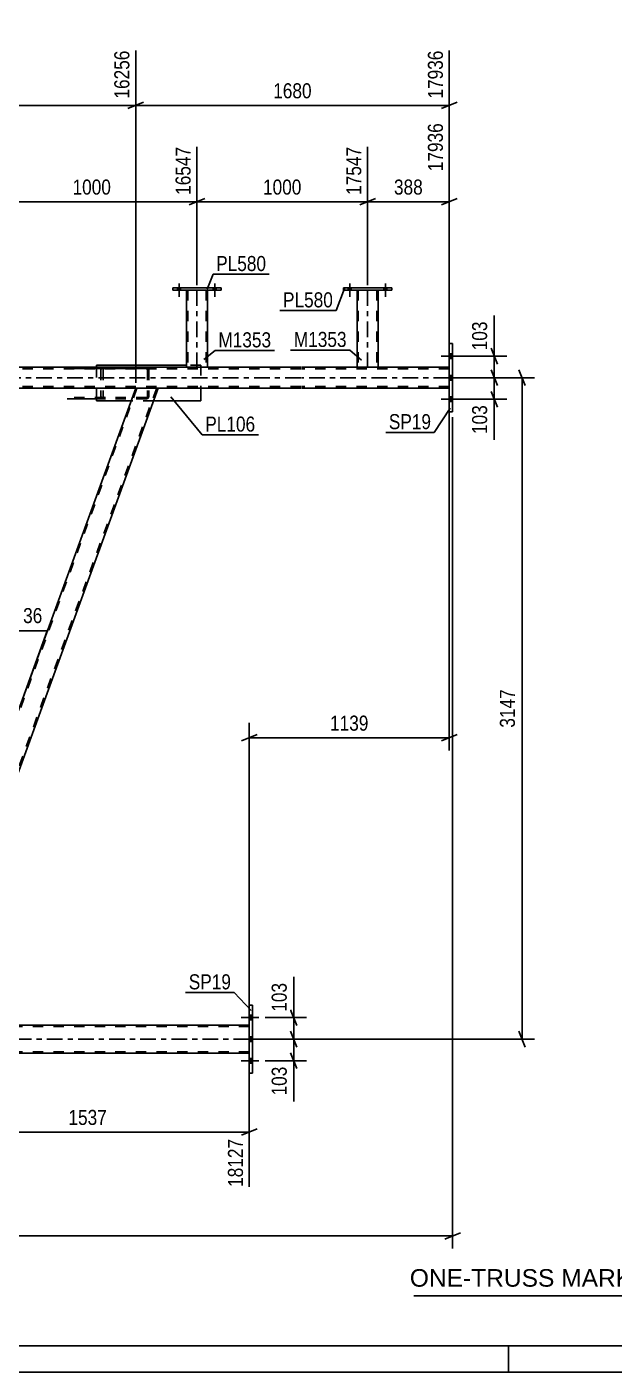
# Model space of a CAD drawing. Header units: millimetres. Extents: x -857 to 332, y -866 to -25.
# Drawn here: x -179.2 to -67.5, y -866.1 to -610.1 of the extents above; entities that cross this region are included whole.
import ezdxf

# ---------------------------------------------------------------- set-up
doc = ezdxf.new("R2010")
doc.units = ezdxf.units.MM
doc.linetypes.add('DXK_LINE_DOT2', pattern=[3.9198, 1.9599, -1.9599])
doc.linetypes.add('DXK_LINE_DOT3', pattern=[5.9187, 2.979, -0.9799, 0.9799, -0.9799])
doc.styles.add('Arial', font='ARIAL.TTF', dxfattribs={"height": 0.2})
doc.styles.add('Arial Narrow', font='ARIALN.TTF', dxfattribs={"height": 0.2})

# ---------------------------------------------------------------- blocks, each defined once
blk = doc.blocks.new('Unknown-570386455-1132')
at = {"color": 5, "linetype": 'Continuous'}
for p, q in [((-851.65, -861.05), (327.35, -861.05)), ((-87.65, -866.05), (-87.65, -861.05)), ((-856.65, -866.05), (332.35, -866.05))]:
    blk.add_line(p, q, dxfattribs=at)
blk = doc.blocks.new('Part-570386455-6670 - 6466')
at = {"color": 2, "linetype": 'Continuous'}
for p, q in [((-116.43, -660.2), (-116.43, -674.84)), ((-112.43, -660.2), (-112.43, -674.84)), ((-116.43, -674.84), (-112.43, -674.84))]:
    blk.add_line(p, q, dxfattribs=at)
at = {"color": 7, "linetype": 'DXK_LINE_DOT2'}
for p, q in [((-112.43, -660.2), (-116.43, -660.2)), ((-116.43, -660.2), (-116.4, -660.2)), ((-116.19, -660.2), (-116.19, -674.84)), ((-112.67, -660.2), (-112.67, -674.84)), ((-112.73, -674.84), (-112.69, -674.84)), ((-112.69, -674.84), (-112.73, -674.84)), ((-112.67, -674.84), (-112.69, -674.84)), ((-112.69, -674.84), (-112.67, -674.84))]:
    blk.add_line(p, q, dxfattribs=at)
at = {"color": 7, "linetype": 'DXK_LINE_DOT3'}
blk.add_line((-114.43, -660.2), (-114.43, -674.84), dxfattribs=at)
blk = doc.blocks.new('Part-570386455-6531 - 6466')
at = {"color": 2, "linetype": 'Continuous'}
for p, q in [((-136.93, -800.06), (-818.58, -800.06)), ((-136.93, -805.34), (-818.58, -805.34))]:
    blk.add_line(p, q, dxfattribs=at)
at = {"color": 7, "linetype": 'DXK_LINE_DOT2'}
for p, q in [((-136.93, -800.3), (-818.58, -800.3)), ((-136.93, -800.06), (-136.93, -805.34)), ((-136.93, -805.1), (-818.58, -805.1))]:
    blk.add_line(p, q, dxfattribs=at)
at = {"color": 7, "linetype": 'DXK_LINE_DOT3'}
blk.add_line((-136.93, -802.7), (-818.58, -802.7), dxfattribs=at)
blk = doc.blocks.new('Bolt-570386455-6484 - 6466')
at = {"linetype": 'Continuous'}
for points in [[(-98.26, -673.18), (-98.26, -672.3), (-98.9, -672.3), (-98.9, -673.18)], [(-98.26, -673.18), (-98.26, -672.3), (-98.9, -672.3), (-98.9, -673.18)], [(-98.26, -673.18), (-98.26, -672.3), (-98.9, -672.3), (-98.9, -673.18)], [(-98.26, -677.28), (-98.26, -676.4), (-98.9, -676.4), (-98.9, -677.28)], [(-98.26, -677.28), (-98.26, -676.4), (-98.9, -676.4), (-98.9, -677.28)], [(-98.26, -681.38), (-98.26, -680.5), (-98.9, -680.5), (-98.9, -681.38)], [(-98.26, -681.38), (-98.26, -680.5), (-98.9, -680.5), (-98.9, -681.38)], [(-98.26, -681.38), (-98.26, -680.5), (-98.9, -680.5), (-98.9, -681.38)]]:
    blk.add_hatch(color=1, dxfattribs=at).paths.add_polyline_path(points)
at = {"color": 1, "linetype": 'Continuous'}
for p, q in [((-97.1, -672.74), (-100.42, -672.74)), ((-97.1, -672.74), (-100.42, -672.74)), ((-97.1, -672.74), (-100.42, -672.74)), ((-98.26, -672.3), (-98.9, -672.3)), ((-98.26, -672.3), (-98.9, -672.3)), ((-98.26, -672.3), (-98.9, -672.3)), ((-98.26, -673.18), (-98.9, -673.18)), ((-98.26, -673.18), (-98.9, -673.18)), ((-98.26, -673.18), (-98.9, -673.18)), ((-97.1, -676.84), (-100.42, -676.84)), ((-97.1, -676.84), (-100.42, -676.84)), ((-98.26, -676.4), (-98.9, -676.4)), ((-98.26, -676.4), (-98.9, -676.4)), ((-98.26, -677.28), (-98.9, -677.28)), ((-98.26, -677.28), (-98.9, -677.28)), ((-98.26, -680.5), (-98.9, -680.5)), ((-98.26, -680.5), (-98.9, -680.5)), ((-98.26, -680.5), (-98.9, -680.5)), ((-97.1, -680.94), (-100.42, -680.94)), ((-97.1, -680.94), (-100.42, -680.94)), ((-97.1, -680.94), (-100.42, -680.94)), ((-98.26, -681.38), (-98.9, -681.38)), ((-98.26, -681.38), (-98.9, -681.38)), ((-98.26, -681.38), (-98.9, -681.38))]:
    blk.add_line(p, q, dxfattribs=at)
blk = doc.blocks.new('Part-570386455-6513 - 6466')
at = {"color": 7, "linetype": 'DXK_LINE_DOT2'}
for p, q in [((-127.13, -675.16), (-808.78, -675.16)), ((-127.13, -674.84), (-788.89, -674.84)), ((-144.89, -674.84), (-148.89, -674.84)), ((-98.9, -674.84), (-127.03, -674.84)), ((-98.9, -675.16), (-127.03, -675.16)), ((-112.43, -674.84), (-116.43, -674.84)), ((-98.9, -674.84), (-98.9, -678.84)), ((-127.13, -678.52), (-808.78, -678.52)), ((-154.28, -678.84), (-158.54, -678.84)), ((-98.9, -678.52), (-127.03, -678.52))]:
    blk.add_line(p, q, dxfattribs=at)
at = {"color": 2, "linetype": 'Continuous'}
for p, q in [((-148.89, -674.84), (-184.89, -674.84)), ((-127.13, -674.84), (-144.89, -674.84)), ((-116.43, -674.84), (-127.03, -674.84)), ((-98.9, -674.84), (-112.43, -674.84)), ((-158.54, -678.84), (-238.1, -678.84)), ((-127.13, -678.84), (-154.28, -678.84)), ((-98.9, -678.84), (-127.03, -678.84))]:
    blk.add_line(p, q, dxfattribs=at)
at = {"color": 7, "linetype": 'DXK_LINE_DOT3'}
for p, q in [((-127.13, -676.84), (-808.78, -676.84)), ((-98.9, -676.84), (-127.03, -676.84))]:
    blk.add_line(p, q, dxfattribs=at)
blk = doc.blocks.new('Part-570386455-6536 - 6466')
at = {"color": 2, "linetype": 'Continuous'}
for p, q in [((-98.26, -670.34), (-98.9, -670.34)), ((-98.9, -670.34), (-98.9, -683.34)), ((-98.26, -683.34), (-98.26, -670.34)), ((-98.9, -683.34), (-98.26, -683.34))]:
    blk.add_line(p, q, dxfattribs=at)
blk = doc.blocks.new('Bolt-570386455-6646 - 6466')
at = {"linetype": 'Continuous'}
for points in [[(-117.55, -659.72), (-118.11, -659.72), (-118.11, -660.2), (-117.55, -660.2)], [(-117.55, -659.72), (-118.11, -659.72), (-118.11, -660.2), (-117.55, -660.2)], [(-110.75, -659.72), (-111.31, -659.72), (-111.31, -660.2), (-110.75, -660.2)], [(-110.75, -659.72), (-111.31, -659.72), (-111.31, -660.2), (-110.75, -660.2)]]:
    blk.add_hatch(color=1, dxfattribs=at).paths.add_polyline_path(points)
at = {"color": 1, "linetype": 'Continuous'}
for p, q in [((-118.11, -659.72), (-118.11, -660.2)), ((-118.11, -659.72), (-118.11, -660.2)), ((-117.83, -658.92), (-117.83, -661.44)), ((-117.83, -658.92), (-117.83, -661.44)), ((-117.55, -659.72), (-117.55, -660.2)), ((-117.55, -659.72), (-117.55, -660.2)), ((-111.31, -659.72), (-111.31, -660.2)), ((-111.31, -659.72), (-111.31, -660.2)), ((-111.03, -658.92), (-111.03, -661.44)), ((-111.03, -658.92), (-111.03, -661.44)), ((-110.75, -659.72), (-110.75, -660.2)), ((-110.75, -659.72), (-110.75, -660.2))]:
    blk.add_line(p, q, dxfattribs=at)
blk = doc.blocks.new('Part-570386455-6658 - 6466')
at = {"color": 2, "linetype": 'Continuous'}
for p, q in [((-109.83, -659.72), (-119.03, -659.72)), ((-119.03, -660.2), (-119.03, -659.72)), ((-109.83, -660.2), (-119.03, -660.2)), ((-109.83, -659.72), (-109.83, -660.2))]:
    blk.add_line(p, q, dxfattribs=at)
blk = doc.blocks.new('Bolt-570386455-6626 - 6466')
at = {"linetype": 'Continuous'}
for points in [[(-150.01, -659.72), (-150.57, -659.72), (-150.57, -660.2), (-150.01, -660.2)], [(-150.01, -659.72), (-150.57, -659.72), (-150.57, -660.2), (-150.01, -660.2)], [(-143.21, -659.72), (-143.77, -659.72), (-143.77, -660.2), (-143.21, -660.2)], [(-143.21, -659.72), (-143.77, -659.72), (-143.77, -660.2), (-143.21, -660.2)]]:
    blk.add_hatch(color=1, dxfattribs=at).paths.add_polyline_path(points)
at = {"color": 1, "linetype": 'Continuous'}
for p, q in [((-150.57, -659.72), (-150.57, -660.2)), ((-150.57, -659.72), (-150.57, -660.2)), ((-150.29, -658.92), (-150.29, -661.44)), ((-150.29, -658.92), (-150.29, -661.44)), ((-150.01, -659.72), (-150.01, -660.2)), ((-150.01, -659.72), (-150.01, -660.2)), ((-143.77, -659.72), (-143.77, -660.2)), ((-143.77, -659.72), (-143.77, -660.2)), ((-143.49, -658.92), (-143.49, -661.44)), ((-143.49, -658.92), (-143.49, -661.44)), ((-143.21, -659.72), (-143.21, -660.2)), ((-143.21, -659.72), (-143.21, -660.2))]:
    blk.add_line(p, q, dxfattribs=at)
blk = doc.blocks.new('Bolt-570386455-6649 - 6466')
at = {"linetype": 'Continuous'}
for points in [[(-136.29, -799.04), (-136.29, -798.16), (-136.93, -798.16), (-136.93, -799.04)], [(-136.29, -799.04), (-136.29, -798.16), (-136.93, -798.16), (-136.93, -799.04)], [(-136.29, -799.04), (-136.29, -798.16), (-136.93, -798.16), (-136.93, -799.04)], [(-136.29, -803.14), (-136.29, -802.26), (-136.93, -802.26), (-136.93, -803.14)], [(-136.29, -803.14), (-136.29, -802.26), (-136.93, -802.26), (-136.93, -803.14)], [(-136.29, -807.24), (-136.29, -806.36), (-136.93, -806.36), (-136.93, -807.24)], [(-136.29, -807.24), (-136.29, -806.36), (-136.93, -806.36), (-136.93, -807.24)], [(-136.29, -807.24), (-136.29, -806.36), (-136.93, -806.36), (-136.93, -807.24)]]:
    blk.add_hatch(color=1, dxfattribs=at).paths.add_polyline_path(points)
at = {"color": 1, "linetype": 'Continuous'}
for p, q in [((-135.13, -798.6), (-138.45, -798.6)), ((-135.13, -798.6), (-138.45, -798.6)), ((-135.13, -798.6), (-138.45, -798.6)), ((-136.29, -798.16), (-136.93, -798.16)), ((-136.29, -798.16), (-136.93, -798.16)), ((-136.29, -798.16), (-136.93, -798.16)), ((-136.29, -799.04), (-136.93, -799.04)), ((-136.29, -799.04), (-136.93, -799.04)), ((-136.29, -799.04), (-136.93, -799.04)), ((-135.13, -802.7), (-138.45, -802.7)), ((-135.13, -802.7), (-138.45, -802.7)), ((-136.29, -802.26), (-136.93, -802.26)), ((-136.29, -802.26), (-136.93, -802.26)), ((-136.29, -803.14), (-136.93, -803.14)), ((-136.29, -803.14), (-136.93, -803.14)), ((-135.13, -806.8), (-138.45, -806.8)), ((-135.13, -806.8), (-138.45, -806.8)), ((-135.13, -806.8), (-138.45, -806.8)), ((-136.29, -806.36), (-136.93, -806.36)), ((-136.29, -806.36), (-136.93, -806.36)), ((-136.29, -806.36), (-136.93, -806.36)), ((-136.29, -807.24), (-136.93, -807.24)), ((-136.29, -807.24), (-136.93, -807.24)), ((-136.29, -807.24), (-136.93, -807.24))]:
    blk.add_line(p, q, dxfattribs=at)
blk = doc.blocks.new('Part-570386455-6736 - 6466')
at = {"color": 2, "linetype": 'Continuous'}
for p, q in [((-148.89, -660.2), (-148.89, -674.84)), ((-144.89, -660.2), (-144.89, -674.84)), ((-148.89, -674.84), (-144.89, -674.84))]:
    blk.add_line(p, q, dxfattribs=at)
at = {"color": 7, "linetype": 'DXK_LINE_DOT2'}
for p, q in [((-144.89, -660.2), (-148.89, -660.2)), ((-148.89, -660.2), (-148.86, -660.2)), ((-148.65, -660.2), (-148.65, -674.84)), ((-145.13, -660.2), (-145.13, -674.84)), ((-145.15, -674.84), (-145.19, -674.84)), ((-145.19, -674.84), (-145.15, -674.84)), ((-145.15, -674.84), (-145.13, -674.84)), ((-145.13, -674.84), (-145.15, -674.84))]:
    blk.add_line(p, q, dxfattribs=at)
at = {"color": 7, "linetype": 'DXK_LINE_DOT3'}
blk.add_line((-146.89, -660.2), (-146.89, -674.84), dxfattribs=at)
blk = doc.blocks.new('Part-570386455-6831 - 6466')
at = {"color": 7, "linetype": 'DXK_LINE_DOT2'}
for p, q in [((-156.49, -674.84), (-171.57, -674.84)), ((-156.49, -675.08), (-171.57, -675.08)), ((-165.09, -675.14), (-165.16, -675.32)), ((-165.16, -675.32), (-165.16, -680.36)), ((-164.72, -675.32), (-164.69, -675.23)), ((-164.72, -675.32), (-164.72, -680.36)), ((-164.28, -674.84), (-164.62, -674.88)), ((-164.45, -675.1), (-164.28, -675.08)), ((-157.86, -675.08), (-157.86, -674.84)), ((-156.32, -674.88), (-156.49, -674.84)), ((-156.49, -675.08), (-156.4, -675.1)), ((-156.4, -675.1), (-156.33, -675.15)), ((-156.33, -675.15), (-156.28, -675.23)), ((-156.18, -674.98), (-156.32, -674.88)), ((-156.28, -675.23), (-156.27, -675.32)), ((-156.27, -675.32), (-156.27, -680.36)), ((-156.08, -675.14), (-156.18, -674.98)), ((-156.05, -675.32), (-156.08, -675.14)), ((-156.05, -675.32), (-156.05, -680.36)), ((-156.49, -680.6), (-171.57, -680.6)), ((-156.49, -680.84), (-165.96, -680.84)), ((-165.16, -680.36), (-165.09, -680.55)), ((-164.69, -680.45), (-164.72, -680.36)), ((-164.62, -680.8), (-164.28, -680.84)), ((-164.28, -680.6), (-164.45, -680.58)), ((-157.86, -680.84), (-157.86, -680.6)), ((-156.4, -680.58), (-156.49, -680.6)), ((-156.49, -680.84), (-156.32, -680.8)), ((-156.33, -680.53), (-156.4, -680.58)), ((-156.28, -680.45), (-156.33, -680.53)), ((-156.32, -680.8), (-156.18, -680.7)), ((-156.27, -680.36), (-156.28, -680.45)), ((-156.18, -680.7), (-156.08, -680.55)), ((-156.08, -680.55), (-156.05, -680.36))]:
    blk.add_line(p, q, dxfattribs=at)
at = {"color": 2, "linetype": 'Continuous'}
blk.add_line((-165.96, -680.84), (-171.57, -680.84), dxfattribs=at)
at = {"color": 7, "linetype": 'DXK_LINE_DOT2'}
for centre, radius, start, end in [((-164.48, -675.68), 0.817, 99.5182, 138.0638), ((-164.38, -675.5), 0.409, 99.5182, 138.0638), ((-164.48, -680), 0.817, 221.9362, 260.4818), ((-164.38, -680.18), 0.409, 221.9362, 260.4818)]:
    blk.add_arc(centre, radius, start, end, dxfattribs=at)
blk = doc.blocks.new('Part-570386455-6886 - 6466')
at = {"color": 2, "linetype": 'Continuous'}
for p, q in [((-142.29, -659.72), (-151.49, -659.72)), ((-151.49, -660.2), (-151.49, -659.72)), ((-142.29, -660.2), (-151.49, -660.2)), ((-142.29, -659.72), (-142.29, -660.2))]:
    blk.add_line(p, q, dxfattribs=at)
blk = doc.blocks.new('Part-570386455-6896 - 6466')
at = {"color": 2, "linetype": 'Continuous'}
for p, q in [((-136.93, -796.2), (-136.93, -809.2)), ((-136.29, -796.2), (-136.93, -796.2)), ((-136.29, -809.2), (-136.29, -796.2)), ((-136.93, -809.2), (-136.29, -809.2))]:
    blk.add_line(p, q, dxfattribs=at)
blk = doc.blocks.new('Part-570386455-6939 - 6466')
at = {"color": 2, "linetype": 'Continuous'}
for p, q in [((-165.96, -674.44), (-165.96, -674.84)), ((-148.89, -674.44), (-165.96, -674.44)), ((-165.96, -678.84), (-165.96, -681.24)), ((-146.14, -678.84), (-146.14, -681.24)), ((-165.96, -681.24), (-159.41, -681.24)), ((-146.14, -681.24), (-155.16, -681.24))]:
    blk.add_line(p, q, dxfattribs=at)
at = {"color": 7, "linetype": 'DXK_LINE_DOT2'}
for p, q in [((-165.96, -674.84), (-165.96, -678.84)), ((-146.14, -674.44), (-148.89, -674.44)), ((-146.14, -674.44), (-146.14, -678.84)), ((-155.16, -681.24), (-159.41, -681.24))]:
    blk.add_line(p, q, dxfattribs=at)
blk = doc.blocks.new('Part-570386455-7085 - 6466')
at = {"color": 7, "linetype": 'DXK_LINE_DOT2'}
for p, q in [((-158.29, -678.84), (-202.41, -800.06)), ((-154.54, -678.84), (-198.66, -800.06)), ((-201.4, -796.59), (-202.66, -800.06)), ((-198.4, -800.06), (-202.66, -800.06))]:
    blk.add_line(p, q, dxfattribs=at)
at = {"color": 2, "linetype": 'Continuous'}
for p, q in [((-158.54, -678.84), (-201.4, -796.59)), ((-154.28, -678.84), (-198.4, -800.06)), ((-154.28, -678.84), (-158.54, -678.84))]:
    blk.add_line(p, q, dxfattribs=at)
blk = doc.blocks.new('StraightDimension-570386455-17755 - 6466')
at = {"color": 7, "linetype": 'Continuous'}
for p, q in [((-133.89, -798.6), (-126.06, -798.6)), ((-129.06, -797.1), (-127.86, -800.1)), ((-128.46, -802.7), (-128.46, -798.6)), ((-133.89, -802.7), (-126.06, -802.7)), ((-127.86, -804.2), (-129.06, -801.2))]:
    blk.add_line(p, q, dxfattribs=at)
at = {"color": 0}
blk.add_wipeout([(-129.21, -791.39), (-133.41, -791.39), (-133.41, -798.08), (-129.21, -798.08)], dxfattribs=at)
at = {"color": 7, "linetype": 'Continuous'}
blk.add_line((-128.46, -798.6), (-128.46, -790.87), dxfattribs=at)
blk.add_line((-128.46, -798.6), (-128.46, -790.87), dxfattribs=at)
at = {"color": 3, "style": 'Arial Narrow'}
blk.add_text('103', height=2.863, rotation=90.0002, dxfattribs=at).set_placement((-129.81, -797.48))
blk = doc.blocks.new('StraightDimension-570386455-7170 - 6466')
at = {"color": 7, "linetype": 'Continuous'}
for p, q in [((-97.26, -672.74), (-87.94, -672.74)), ((-90.94, -671.24), (-89.74, -674.24)), ((-90.34, -676.84), (-90.34, -672.74)), ((-89.74, -678.34), (-90.94, -675.34)), ((-97.26, -676.84), (-87.94, -676.84))]:
    blk.add_line(p, q, dxfattribs=at)
at = {"color": 0}
blk.add_wipeout([(-91.09, -665.53), (-95.29, -665.53), (-95.29, -672.22), (-91.09, -672.22)], dxfattribs=at)
at = {"color": 7, "linetype": 'Continuous'}
blk.add_line((-90.34, -672.74), (-90.34, -665.01), dxfattribs=at)
blk.add_line((-90.34, -672.74), (-90.34, -665.01), dxfattribs=at)
at = {"color": 3, "style": 'Arial Narrow'}
blk.add_text('103', height=2.863, rotation=90.0002, dxfattribs=at).set_placement((-91.69, -671.62))
blk = doc.blocks.new('StraightDimension-570386455-8242 - 6466')
at = {"color": 7, "linetype": 'Continuous'}
blk.add_line((-141.88, -678.84), (-498.82, -678.84), dxfattribs=at)
blk = doc.blocks.new('StraightDimension-570386455-49755 - 6466')
at = {"color": 7, "linetype": 'Continuous'}
for p, q in [((-98.9, -679.84), (-98.9, -747.75)), ((-135.43, -744.75), (-138.43, -745.95)), ((-136.93, -799.06), (-136.93, -742.5)), ((-100.4, -745.95), (-97.4, -744.75)), ((-136.93, -745.35), (-98.9, -745.35))]:
    blk.add_line(p, q, dxfattribs=at)
at = {"color": 0}
blk.add_wipeout([(-113.66, -744.6), (-113.66, -740.4), (-122.17, -740.4), (-122.17, -744.6)], dxfattribs=at)
at = {"color": 3, "style": 'Arial Narrow'}
blk.add_text('1139', height=2.863, dxfattribs=at).set_placement((-121.57, -744))
blk = doc.blocks.new('StraightDimension-570386455-7183 - 6466')
at = {"color": 7, "linetype": 'Continuous'}
for p, q in [((-90.94, -675.34), (-89.74, -678.34)), ((-97.26, -676.84), (-87.94, -676.84)), ((-90.34, -680.94), (-90.34, -676.84)), ((-89.74, -682.44), (-90.94, -679.44)), ((-97.26, -680.94), (-87.94, -680.94))]:
    blk.add_line(p, q, dxfattribs=at)
at = {"color": 0}
blk.add_wipeout([(-91.09, -681.47), (-95.29, -681.47), (-95.29, -688.15), (-91.09, -688.15)], dxfattribs=at)
at = {"color": 7, "linetype": 'Continuous'}
blk.add_line((-90.34, -680.94), (-90.34, -688.67), dxfattribs=at)
blk.add_line((-90.34, -680.94), (-90.34, -688.67), dxfattribs=at)
at = {"color": 3, "style": 'Arial Narrow'}
blk.add_text('103', height=2.863, rotation=90.0002, dxfattribs=at).set_placement((-91.69, -687.55))
blk = doc.blocks.new('StraightDimension-570386455-7949 - 6466')
at = {"color": 7, "linetype": 'Continuous'}
for p, q in [((-84.46, -678.34), (-85.66, -675.34)), ((-97.26, -676.84), (-82.66, -676.84)), ((-85.06, -802.7), (-85.06, -676.84)), ((-135.29, -802.7), (-82.66, -802.7)), ((-85.66, -801.2), (-84.46, -804.2))]:
    blk.add_line(p, q, dxfattribs=at)
at = {"color": 0}
blk.add_wipeout([(-85.81, -735.51), (-90.01, -735.51), (-90.01, -744.03), (-85.81, -744.03)], dxfattribs=at)
at = {"color": 3, "style": 'Arial Narrow'}
blk.add_text('3147', height=2.863, rotation=90.0002, dxfattribs=at).set_placement((-86.41, -743.43))
blk = doc.blocks.new('StraightDimension-570386455-17753 - 6466')
at = {"color": 7, "linetype": 'Continuous'}
for p, q in [((-133.89, -802.7), (-126.06, -802.7)), ((-129.06, -801.2), (-127.86, -804.2)), ((-128.46, -806.8), (-128.46, -802.7)), ((-127.86, -808.3), (-129.06, -805.3)), ((-133.89, -806.8), (-126.06, -806.8))]:
    blk.add_line(p, q, dxfattribs=at)
at = {"color": 0}
blk.add_wipeout([(-129.21, -807.33), (-133.41, -807.33), (-133.41, -814.01), (-129.21, -814.01)], dxfattribs=at)
at = {"color": 7, "linetype": 'Continuous'}
blk.add_line((-128.46, -806.8), (-128.46, -814.53), dxfattribs=at)
blk.add_line((-128.46, -806.8), (-128.46, -814.53), dxfattribs=at)
at = {"color": 3, "style": 'Arial Narrow'}
blk.add_text('103', height=2.863, rotation=90.0002, dxfattribs=at).set_placement((-129.81, -813.41))
blk = doc.blocks.new('StraightDimension-570386455-17855 - 6466')
at = {"color": 7, "linetype": 'Continuous'}
for p, q in [((-98.9, -673.84), (-98.9, -628.4)), ((-114.43, -659.2), (-114.43, -632.9)), ((-112.93, -642.74), (-115.93, -643.94)), ((-114.43, -643.34), (-98.9, -643.34)), ((-100.4, -643.94), (-97.4, -642.74))]:
    blk.add_line(p, q, dxfattribs=at)
at = {"color": 0}
blk.add_wipeout([(-103.33, -642.59), (-103.33, -638.39), (-110.01, -638.39), (-110.01, -642.59)], dxfattribs=at)
at = {"color": 0, "linetype": 'Continuous'}
blk.add_wipeout([(-99.5, -627.8), (-103.7, -627.8), (-103.7, -638.14), (-99.5, -638.14)], dxfattribs=at)
at = {"color": 3, "linetype": 'Continuous', "style": 'Arial Narrow'}
blk.add_text('17936', height=2.863, rotation=90.0002, dxfattribs=at).set_placement((-100.1, -637.54))
at = {"color": 3, "style": 'Arial Narrow'}
blk.add_text('388', height=2.863, dxfattribs=at).set_placement((-109.41, -641.99))
blk = doc.blocks.new('StraightDimension-570386455-17856 - 6466')
at = {"color": 7, "linetype": 'Continuous'}
for p, q in [((-146.89, -659.2), (-146.89, -632.9)), ((-114.43, -659.2), (-114.43, -632.9)), ((-145.39, -642.74), (-148.39, -643.94)), ((-146.89, -643.34), (-114.43, -643.34)), ((-115.93, -643.94), (-112.93, -642.74))]:
    blk.add_line(p, q, dxfattribs=at)
at = {"color": 0, "linetype": 'Continuous'}
blk.add_wipeout([(-115.03, -632.3), (-119.23, -632.3), (-119.23, -642.64), (-115.03, -642.64)], dxfattribs=at)
at = {"color": 0}
blk.add_wipeout([(-126.41, -642.59), (-126.41, -638.39), (-134.92, -638.39), (-134.92, -642.59)], dxfattribs=at)
at = {"color": 3, "linetype": 'Continuous', "style": 'Arial Narrow'}
blk.add_text('17547', height=2.863, rotation=90.0002, dxfattribs=at).set_placement((-115.63, -642.04))
at = {"color": 3, "style": 'Arial Narrow'}
blk.add_text('1000', height=2.863, dxfattribs=at).set_placement((-134.32, -641.99))
blk = doc.blocks.new('StraightDimension-570386455-17857 - 6466')
at = {"color": 7, "linetype": 'Continuous'}
for p, q in [((-186.89, -659.2), (-186.89, -632.9)), ((-146.89, -659.2), (-146.89, -632.9)), ((-185.39, -642.74), (-188.39, -643.94)), ((-186.89, -643.34), (-146.89, -643.34)), ((-148.39, -643.94), (-145.39, -642.74))]:
    blk.add_line(p, q, dxfattribs=at)
at = {"color": 0, "linetype": 'Continuous'}
blk.add_wipeout([(-147.49, -632.3), (-151.69, -632.3), (-151.69, -642.64), (-147.49, -642.64)], dxfattribs=at)
at = {"color": 0}
blk.add_wipeout([(-162.64, -642.59), (-162.64, -638.39), (-171.15, -638.39), (-171.15, -642.59)], dxfattribs=at)
at = {"color": 3, "linetype": 'Continuous', "style": 'Arial Narrow'}
blk.add_text('16547', height=2.863, rotation=90.0002, dxfattribs=at).set_placement((-148.09, -642.04))
at = {"color": 3, "style": 'Arial Narrow'}
blk.add_text('1000', height=2.863, dxfattribs=at).set_placement((-170.55, -641.99))
blk = doc.blocks.new('StraightDimension-570386455-46987 - 6466')
at = {"color": 7, "linetype": 'Continuous'}
for p, q in [((-158.54, -677.84), (-158.54, -614.58)), ((-98.9, -673.84), (-98.9, -614.58)), ((-157.04, -624.42), (-160.04, -625.62)), ((-100.4, -625.62), (-97.4, -624.42)), ((-158.54, -625.02), (-98.9, -625.02))]:
    blk.add_line(p, q, dxfattribs=at)
at = {"color": 0, "linetype": 'Continuous'}
blk.add_wipeout([(-99.5, -613.98), (-103.7, -613.98), (-103.7, -624.32), (-99.5, -624.32)], dxfattribs=at)
at = {"color": 0}
blk.add_wipeout([(-124.46, -624.27), (-124.46, -620.07), (-132.98, -620.07), (-132.98, -624.27)], dxfattribs=at)
at = {"color": 3, "linetype": 'Continuous', "style": 'Arial Narrow'}
blk.add_text('17936', height=2.863, rotation=90.0002, dxfattribs=at).set_placement((-100.1, -623.72))
at = {"color": 3, "style": 'Arial Narrow'}
blk.add_text('1680', height=2.863, dxfattribs=at).set_placement((-132.38, -623.67))
blk = doc.blocks.new('StraightDimension-570386455-46988 - 6466')
at = {"color": 7, "linetype": 'Continuous'}
for p, q in [((-238.1, -677.84), (-238.1, -610.08)), ((-158.54, -677.84), (-158.54, -614.58)), ((-236.6, -624.42), (-239.6, -625.62)), ((-160.04, -625.62), (-157.04, -624.42)), ((-238.1, -625.02), (-158.54, -625.02))]:
    blk.add_line(p, q, dxfattribs=at)
at = {"color": 0, "linetype": 'Continuous'}
blk.add_wipeout([(-159.14, -613.98), (-163.34, -613.98), (-163.34, -624.32), (-159.14, -624.32)], dxfattribs=at)
at = {"color": 0}
blk.add_wipeout([(-194.06, -624.27), (-194.06, -620.07), (-202.58, -620.07), (-202.58, -624.27)], dxfattribs=at)
at = {"color": 3, "linetype": 'Continuous', "style": 'Arial Narrow'}
blk.add_text('16256', height=2.863, rotation=90.0002, dxfattribs=at).set_placement((-159.74, -623.72))
at = {"color": 3, "style": 'Arial Narrow'}
blk.add_text('1989', height=2.863, dxfattribs=at).set_placement((-201.98, -623.67))
blk = doc.blocks.new('StraightDimension-570386455-49458 - 6466')
at = {"color": 7, "linetype": 'Continuous'}
for p, q in [((-198.4, -801.06), (-198.4, -830.81)), ((-136.93, -806.34), (-136.93, -830.81)), ((-196.9, -819.77), (-199.9, -820.97)), ((-198.4, -820.37), (-136.93, -820.37)), ((-138.43, -820.97), (-135.43, -819.77))]:
    blk.add_line(p, q, dxfattribs=at)
at = {"color": 0}
blk.add_wipeout([(-163.41, -819.62), (-163.41, -815.42), (-171.93, -815.42), (-171.93, -819.62)], dxfattribs=at)
at = {"color": 0, "linetype": 'Continuous'}
blk.add_wipeout([(-137.53, -821.07), (-141.73, -821.07), (-141.73, -831.41), (-137.53, -831.41)], dxfattribs=at)
at = {"color": 3, "style": 'Arial Narrow'}
blk.add_text('1537', height=2.863, dxfattribs=at).set_placement((-171.33, -819.02))
at = {"color": 3, "linetype": 'Continuous', "style": 'Arial Narrow'}
blk.add_text('18127', height=2.863, rotation=90.0002, dxfattribs=at).set_placement((-138.13, -830.81))
blk = doc.blocks.new('StraightDimension-570386455-49766 - 6466')
at = {"color": 7, "linetype": 'Continuous'}
for p, q in [((-98.26, -684.34), (-98.26, -842.54)), ((-99.76, -840.74), (-96.76, -839.54)), ((-827.84, -840.14), (-98.26, -840.14))]:
    blk.add_line(p, q, dxfattribs=at)
blk = doc.blocks.new('AngleDimension-570386455-49952 - 6466')
at = {"color": 7, "linetype": 'Continuous'}
for p, q in [((-180.89, -725.03), (-175.35, -725.03)), ((-180.89, -740.26), (-175.35, -725.03)), ((-180.89, -740.26), (-180.89, -725.03)), ((-175.2, -724.61), (-175.35, -725.03))]:
    blk.add_line(p, q, dxfattribs=at)
at = {"color": 0}
for points in [[(-175.7, -724.13), (-175.7, -719.93), (-180.55, -719.93), (-180.55, -724.13)], [(-181.79, -729.3), (-185.99, -729.3), (-185.99, -735.99), (-181.79, -735.99)]]:
    blk.add_wipeout(points, dxfattribs=at)
at = {"color": 3, "style": 'Arial Narrow'}
blk.add_text('36', height=2.863, dxfattribs=at).set_placement((-179.95, -723.53))
blk.add_text('100', height=2.863, rotation=90.0002, dxfattribs=at).set_placement((-182.39, -735.39))
blk = doc.blocks.new('Unknown-570386455-58575')
at = {"color": 7, "linetype": 'Continuous'}
blk.add_line((-105.65, -851.55), (-35.65, -851.55), dxfattribs=at)
at = {"color": 7, "style": 'Arial'}
blk.add_text('ONE-TRUSS MARKED AS TR552', height=3.3428, dxfattribs=at).set_placement((-106.4, -849.8))
blk = doc.blocks.new('Mark-570386455-6532 - 6466')
at = {"color": 0}
blk.add_wipeout([(-102.35, -686.63), (-102.35, -683.63), (-110.39, -683.63), (-110.39, -686.63)], dxfattribs=at)
blk.add_wipeout([(-102.35, -686.63), (-102.35, -683.63), (-110.39, -683.63), (-110.39, -686.63)], dxfattribs=at)
at = {"color": 30, "linetype": 'Continuous'}
for p in [(-98.73, -682.65), (-110.99, -687.23)]:
    blk.add_line(p, (-101.75, -687.23), dxfattribs=at)
at = {"color": 3, "style": 'Arial Narrow'}
blk.add_text('SP19', height=2.863, dxfattribs=at).set_placement((-110.39, -686.63))
blk = doc.blocks.new('Mark-570386455-6666 - 6466')
at = {"color": 0}
blk.add_wipeout([(-118.4, -670.98), (-118.4, -667.98), (-128.46, -667.98), (-128.46, -670.98)], dxfattribs=at)
blk.add_wipeout([(-118.4, -670.98), (-118.4, -667.98), (-128.46, -667.98), (-128.46, -670.98)], dxfattribs=at)
at = {"color": 30, "linetype": 'Continuous'}
for p in [(-129.06, -671.58), (-115.56, -673.52)]:
    blk.add_line(p, (-117.8, -671.58), dxfattribs=at)
at = {"color": 3, "style": 'Arial Narrow'}
blk.add_text('M1353', height=2.863, dxfattribs=at).set_placement((-128.46, -670.98))
blk = doc.blocks.new('Mark-570386455-6654 - 6466')
at = {"color": 0}
blk.add_wipeout([(-121.02, -663.45), (-121.02, -660.45), (-130.52, -660.45), (-130.52, -663.45)], dxfattribs=at)
blk.add_wipeout([(-121.02, -663.45), (-121.02, -660.45), (-130.52, -660.45), (-130.52, -663.45)], dxfattribs=at)
at = {"color": 30, "linetype": 'Continuous'}
for p in [(-118.79, -659.83), (-131.12, -664.05)]:
    blk.add_line(p, (-120.42, -664.05), dxfattribs=at)
at = {"color": 3, "style": 'Arial Narrow'}
blk.add_text('PL580', height=2.863, dxfattribs=at).set_placement((-130.52, -663.45))
blk = doc.blocks.new('Mark-570386455-6732 - 6466')
at = {"color": 0}
blk.add_wipeout([(-132.76, -671.06), (-132.76, -668.06), (-142.81, -668.06), (-142.81, -671.06)], dxfattribs=at)
blk.add_wipeout([(-132.76, -671.06), (-132.76, -668.06), (-142.81, -668.06), (-142.81, -671.06)], dxfattribs=at)
at = {"color": 30, "linetype": 'Continuous'}
for p, q in [((-145.59, -673.4), (-143.41, -671.66)), ((-143.41, -671.66), (-132.16, -671.66))]:
    blk.add_line(p, q, dxfattribs=at)
at = {"color": 3, "style": 'Arial Narrow'}
blk.add_text('M1353', height=2.863, dxfattribs=at).set_placement((-142.81, -671.06))
blk = doc.blocks.new('Mark-570386455-6882 - 6466')
at = {"color": 0}
blk.add_wipeout([(-133.73, -656.54), (-133.73, -653.54), (-143.23, -653.54), (-143.23, -656.54)], dxfattribs=at)
blk.add_wipeout([(-133.73, -656.54), (-133.73, -653.54), (-143.23, -653.54), (-143.23, -656.54)], dxfattribs=at)
at = {"color": 30, "linetype": 'Continuous'}
for p, q in [((-144.96, -659.96), (-143.83, -657.14)), ((-143.83, -657.14), (-133.13, -657.14))]:
    blk.add_line(p, q, dxfattribs=at)
at = {"color": 3, "style": 'Arial Narrow'}
blk.add_text('PL580', height=2.863, dxfattribs=at).set_placement((-143.23, -656.54))
blk = doc.blocks.new('Mark-570386455-6892 - 6466')
at = {"color": 0}
blk.add_wipeout([(-140.4, -793.22), (-140.4, -790.22), (-148.44, -790.22), (-148.44, -793.22)], dxfattribs=at)
blk.add_wipeout([(-140.4, -793.22), (-140.4, -790.22), (-148.44, -790.22), (-148.44, -793.22)], dxfattribs=at)
at = {"color": 30, "linetype": 'Continuous'}
for p in [(-149.04, -793.82), (-136.57, -797.24)]:
    blk.add_line(p, (-139.8, -793.82), dxfattribs=at)
at = {"color": 3, "style": 'Arial Narrow'}
blk.add_text('SP19', height=2.863, dxfattribs=at).set_placement((-148.44, -793.22))
blk = doc.blocks.new('Mark-570386455-6935 - 6466')
at = {"color": 0}
blk.add_wipeout([(-135.79, -687.09), (-135.79, -684.09), (-145.3, -684.09), (-145.3, -687.09)], dxfattribs=at)
blk.add_wipeout([(-135.79, -687.09), (-135.79, -684.09), (-145.3, -684.09), (-145.3, -687.09)], dxfattribs=at)
at = {"color": 30, "linetype": 'Continuous'}
for p, q in [((-151.88, -680.49), (-145.9, -687.69)), ((-145.9, -687.69), (-135.19, -687.69))]:
    blk.add_line(p, q, dxfattribs=at)
at = {"color": 3, "style": 'Arial Narrow'}
blk.add_text('PL106', height=2.863, dxfattribs=at).set_placement((-145.3, -687.09))

msp = doc.modelspace()

# ---------------------------------------------------------------- block references
for name in ['Unknown-570386455-1132', 'Part-570386455-6886 - 6466', 'Bolt-570386455-6626 - 6466', 'Part-570386455-6736 - 6466', 'Part-570386455-6658 - 6466', 'Bolt-570386455-6646 - 6466', 'Part-570386455-6670 - 6466', 'Part-570386455-6536 - 6466', 'Bolt-570386455-6484 - 6466', 'Part-570386455-6513 - 6466', 'Part-570386455-6831 - 6466', 'Part-570386455-6939 - 6466', 'Part-570386455-7085 - 6466', 'Bolt-570386455-6649 - 6466', 'Part-570386455-6896 - 6466', 'Part-570386455-6531 - 6466', 'Unknown-570386455-58575']:
    msp.add_blockref(name, (0, 0))

# ---------------------------------------------------------------- next in the draw order: block references
for name in ['StraightDimension-570386455-7170 - 6466', 'StraightDimension-570386455-8242 - 6466', 'StraightDimension-570386455-17755 - 6466']:
    msp.add_blockref(name, (0, 0))

# ---------------------------------------------------------------- next in the draw order: block references
for name in ['StraightDimension-570386455-17855 - 6466', 'StraightDimension-570386455-49755 - 6466']:
    msp.add_blockref(name, (0, 0))

# ---------------------------------------------------------------- next in the draw order: block references
for name in ['StraightDimension-570386455-17856 - 6466', 'StraightDimension-570386455-7183 - 6466']:
    msp.add_blockref(name, (0, 0))

# ---------------------------------------------------------------- next in the draw order: block references
for name in ['StraightDimension-570386455-17857 - 6466', 'StraightDimension-570386455-7949 - 6466']:
    msp.add_blockref(name, (0, 0))

# ---------------------------------------------------------------- next in the draw order: block references
for name in ['StraightDimension-570386455-46987 - 6466', 'StraightDimension-570386455-49458 - 6466', 'StraightDimension-570386455-17753 - 6466']:
    msp.add_blockref(name, (0, 0))

# ---------------------------------------------------------------- next in the draw order: block references
for name in ['StraightDimension-570386455-46988 - 6466', 'Mark-570386455-6882 - 6466', 'Mark-570386455-6654 - 6466', 'Mark-570386455-6732 - 6466', 'Mark-570386455-6666 - 6466', 'StraightDimension-570386455-49766 - 6466']:
    msp.add_blockref(name, (0, 0))

# ---------------------------------------------------------------- next in the draw order: block references
for name in ['Mark-570386455-6935 - 6466', 'Mark-570386455-6532 - 6466', 'AngleDimension-570386455-49952 - 6466', 'Mark-570386455-6892 - 6466']:
    msp.add_blockref(name, (0, 0))

doc.saveas('drawing.dxf')
